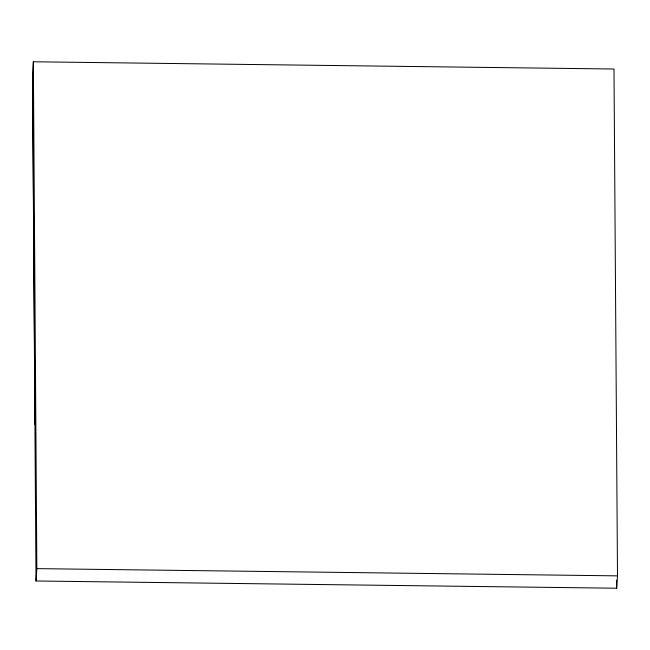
<?xml version="1.0" encoding="UTF-8"?>
<svg xmlns="http://www.w3.org/2000/svg" width="650" height="650" viewBox="0 0 650 650"><rect width="100%" height="100%" fill="white"/><g stroke="black" fill="none" stroke-linecap="round" stroke-linejoin="round"><path stroke-width="0.97" d="M33.345 61.774L32.5 74.141L36.01 580.986L616.655 588.226L617.5 575.859L613.99 69.014L33.345 61.774L36.847 568.628L36.01 580.986M36.847 568.628L617.5 575.859M616.598 580.125L616.655 588.226M32.597 72.662L35.035 424.572"/></g></svg>
